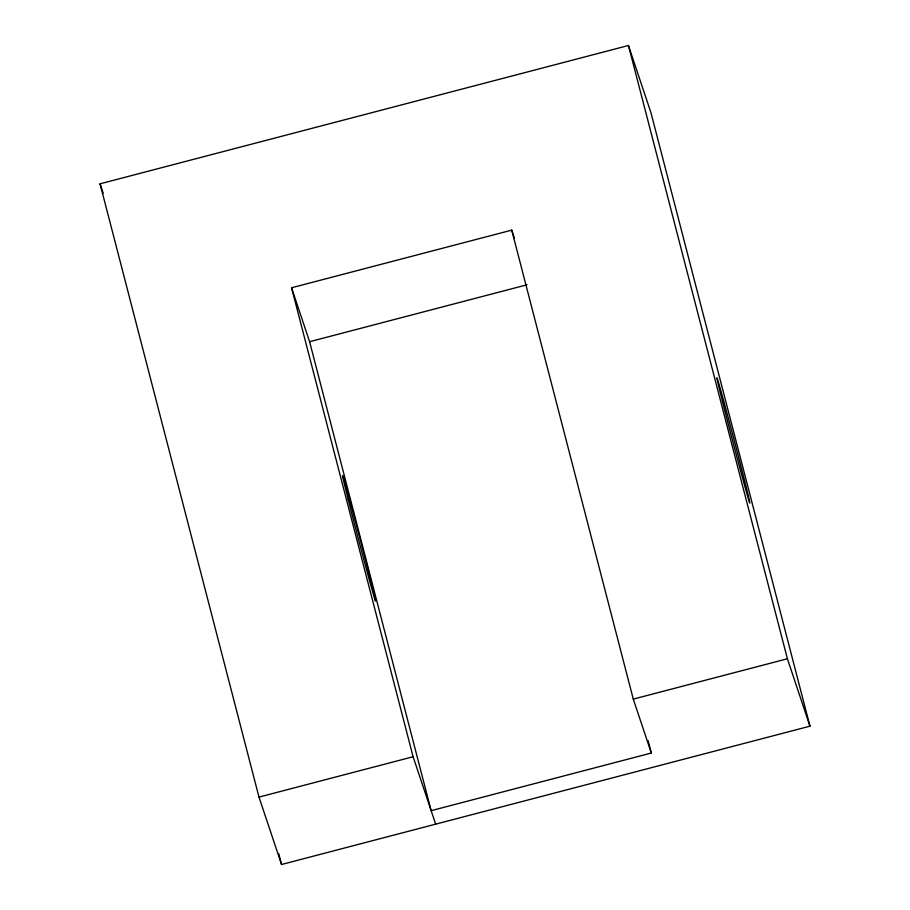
<?xml version="1.0" encoding="UTF-8"?>
<svg xmlns="http://www.w3.org/2000/svg" width="910" height="910" viewBox="0 0 910 910"><rect width="100%" height="100%" fill="white"/><g stroke="black" fill="none" stroke-linecap="round" stroke-linejoin="round"><path stroke-width="1.36" d="M100.043 183.82L628.457 45.5L651.014 112.908L809.957 726.18L281.543 864.5L258.986 797.092L100.043 183.82L103.194 193.261M435.662 824.153L413.106 756.745L291.564 287.776L511.738 230.139L514.446 238.227M291.564 287.776L309.605 341.705L527.049 284.784M258.986 797.092L413.106 756.745M511.738 230.139L633.28 699.107L787.4 658.772L809.957 726.18M648.113 740.66L651.321 753.036L431.147 810.673L309.605 341.705M633.28 699.107L651.321 753.036M628.457 45.5L787.4 658.772M278.688 853.5L281.543 864.5M722.506 401.526A64.485 0.819 75.3 0 0 749.283 501.728A64.485 0.819 75.3 0 0 727.909 416.598A64.485 0.819 75.3 0 0 722.506 401.526M348.212 499.51A64.485 0.819 75.3 0 0 374.988 599.713A64.485 0.819 75.3 0 0 353.615 514.571A64.485 0.819 75.3 0 0 348.212 499.51"/></g></svg>
